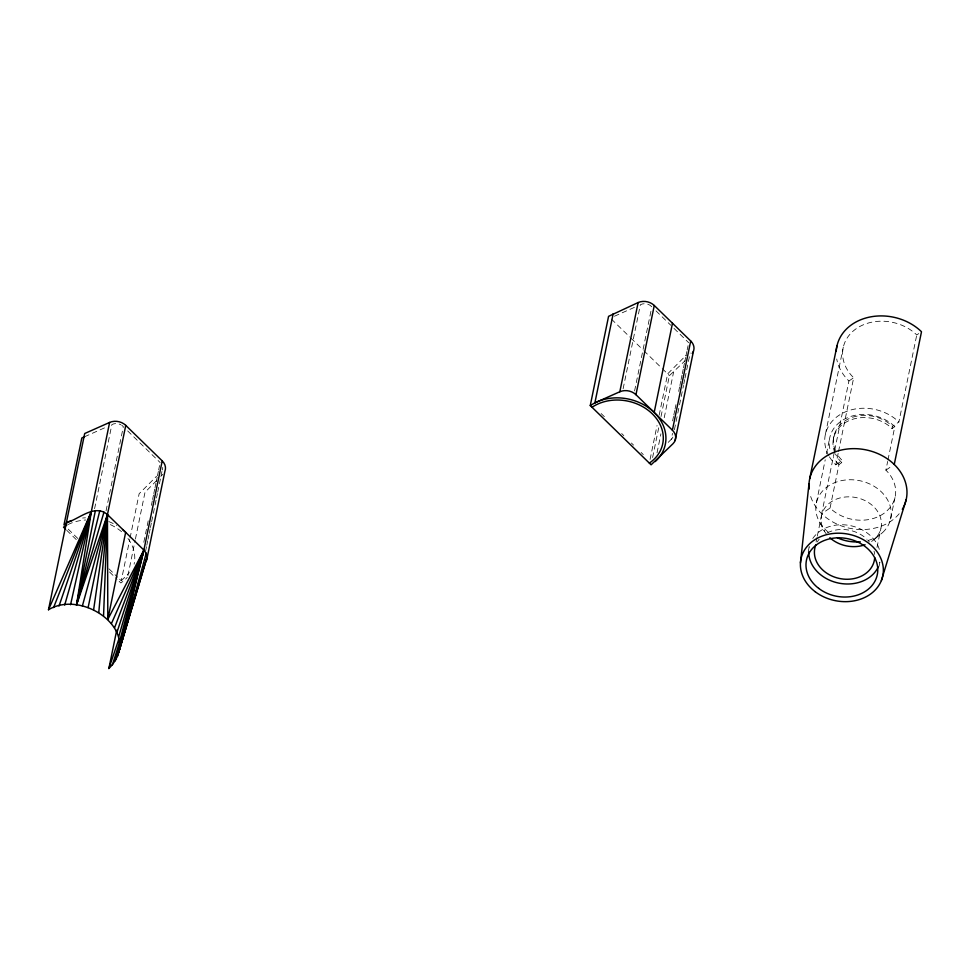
<?xml version="1.0" encoding="UTF-8"?>
<svg xmlns="http://www.w3.org/2000/svg" width="970" height="970" viewBox="0 0 970 970"><rect width="100%" height="100%" fill="white"/><g stroke="black" fill="none" stroke-linecap="round" stroke-linejoin="round"><path stroke-width="0.73" stroke-dasharray="4.85 3.64" d="M94.599 508.692L111.865 424.605A8.281 6.717 11.6 0 1 120.947 424.799M106.069 510.79L123.335 426.703A8.281 6.717 11.6 0 0 121.82 425.357M119.637 579.211L121.262 580.8L129.75 539.49M130.053 538.01L139.134 493.754L156.546 476.246M127.907 575.622L135.109 540.533M135.412 539.065L145.015 492.263L156.582 480.635M143.815 542.23L148.652 518.635M151.381 505.358L152.29 500.932M152.593 499.453L153.502 495.027M153.806 493.548L154.715 489.122M155.018 487.655L155.927 483.23M156.231 481.75L157.14 477.325M157.443 475.846L158.352 471.42M158.656 469.953L159.553 465.527M145.597 551.118L146.506 546.692M146.809 545.213L147.719 540.787M148.022 539.308L148.931 534.882M149.234 533.415L150.132 528.989M150.435 527.51L151.344 523.085M151.647 521.605L156.194 499.477M156.497 498.01L157.407 493.584M157.71 492.105L161.941 471.456M623.116 388.812L640.37 304.725A8.281 6.717 11.6 0 1 651.84 306.823M634.586 390.91L651.234 309.769M650.082 459.428L657.042 425.503M659.163 415.172L667.639 373.874L686.081 355.323M652.604 457.5L658.909 426.788M661.019 416.554L669.421 375.596L685.087 360.755M657.017 452.82L660.922 433.808M664.22 417.718L673.532 372.383M672.622 420.871L673.532 416.445M673.835 414.966L674.744 410.54M675.047 409.073L675.957 404.648M678.685 391.371L679.594 386.945M679.897 385.466L680.807 381.04M681.098 379.561L682.007 375.135M682.31 373.668L683.219 369.243M683.523 367.763L684.432 363.338M684.735 361.858L685.644 357.433M685.948 355.966L686.857 351.54M687.16 350.061L688.069 345.635M668.221 442.368L671.288 439.277L672.501 433.372M674.405 429.746L683.486 385.49M683.789 384.023L684.699 379.597M685.002 378.118L690.155 353.044M825.409 434.293L843.282 347.26M816.388 502.799L825.227 459.768M826.44 453.839L829.786 437.518M808.349 551.057L809.235 546.704A36.157 29.318 11.6 0 0 808.81 549.226M833.497 438.331L833.945 436.148M834.394 451.777L821.675 513.724L830.053 508.037A37.975 30.797 11.6 0 0 886.75 511.105L889.684 508.037A37.975 30.797 11.6 0 0 885.877 470.147L887.671 461.441M834.697 450.31L848.92 380.992A49.361 40.037 11.6 0 1 836.722 359.009M816.097 541.987L817.007 537.538M817.31 536.058L821.578 515.288M829.459 456.858A42.91 34.799 11.6 0 0 835.8 464.812L838.226 453.002M838.529 451.535L853.673 377.766A42.91 34.799 11.6 0 1 856.558 328.466A42.91 34.799 11.6 0 1 916.759 334.953L919.123 333.341M830.053 508.037L838.977 464.521L841.778 462.629L842.227 460.447A34.18 27.718 11.6 0 1 837.171 454.118M834.952 452.82A34.18 27.718 11.6 0 1 849.417 420.459A34.18 27.718 11.6 0 1 892.024 428.522L892.473 426.351L898.887 421.986L916.759 334.953M887.962 459.998L894.813 426.63A37.975 30.797 11.6 0 0 849.635 416.821L845.403 418.628A37.975 30.797 11.6 0 0 830.041 449.631M876.989 547.468L880.954 528.177M879.002 566.395L879.887 562.042A36.157 29.318 11.6 0 1 879.196 564.504M890.605 518.914L895.067 497.149M160.79 476.416L162.887 474.294M121.262 580.8L129.459 572.555M874.285 539.344L882.276 532.857M848.92 380.992L853.673 377.766M835.8 464.812L842.227 460.447M892.024 428.522L894.813 426.63M885.877 470.147L891.866 466.085M84.56 436.742L106.397 427.042M614.434 316.244L634.913 307.15M656.035 310.897L670.803 325.265M611.427 319.118L629.809 337.026M630.888 338.069L642.783 349.661M643.862 350.703L661.152 367.557M662.243 368.612L669.421 375.596M601.121 413.535L604.371 416.688M621.673 433.529L623.831 435.639M631.397 443.011L633.555 445.121M641.134 452.481L643.292 454.59M127.664 430.922L160.159 462.569M68.252 529.159L77.891 538.544M108.931 568.784L117.503 577.126M66.736 530.299L76.363 539.672M109.525 571.973L117.018 579.26M119.152 581.345L120.826 582.97A42.91 34.799 11.6 0 0 127.24 577.38M674.004 328.393L688.676 342.689M819.977 522.757L824.439 531.257M828.198 532.13A37.975 30.797 11.6 0 1 829.386 485.364A37.975 30.797 11.6 0 1 885.61 496.786A37.975 30.797 11.6 0 1 868.538 540.326M826.476 534.179A30.373 24.638 11.6 0 1 833 500.738A30.373 24.638 11.6 0 1 874.455 507.455A30.373 24.638 11.6 0 1 871.545 541.49M817.286 541.927A30.373 24.638 11.6 0 1 819.189 539.211M827.374 532.809A30.373 24.638 11.6 0 1 866.901 539.211M867.762 540.096A30.373 24.638 11.6 0 1 869.35 541.927M874.043 551.13A30.373 24.638 11.6 0 1 874.625 554.379M812.799 538.447A36.157 29.318 11.6 0 1 849.405 525.449A36.157 29.318 11.6 0 1 879.644 550.511M838.977 464.521A37.975 30.797 11.6 0 1 833.375 457.488M835.4 450.65A34.18 27.718 11.6 0 1 849.865 418.276A34.18 27.718 11.6 0 1 892.473 426.351M841.778 462.629A34.18 27.718 11.6 0 1 835.485 453.996M899.19 513.724A49.361 40.037 11.6 0 1 849.235 528.177A49.361 40.037 11.6 0 1 810.059 494.373M828.841 455.791A42.91 34.799 11.6 0 1 843.633 412.662A42.91 34.799 11.6 0 1 898.887 421.986M672.889 437.13A8.463 6.863 11.6 0 1 671.288 439.277M82.571 518.041A45.566 36.957 11.6 0 1 85.481 517.798M108.761 521.581A45.566 36.957 11.6 0 1 116.655 525.437M67.888 524.612A42.91 34.799 11.6 0 1 85.869 519.981M110.35 524.612A42.91 34.799 11.6 0 1 123.711 533.658M127.955 538.495A42.91 34.799 11.6 0 1 134.102 564.176M162.717 467.431A8.463 6.863 11.6 0 1 162.245 469.977"/><path stroke-width="1.45" d="M103.56 615.683L107.452 514.585L125.76 425.381A12.804 10.379 11.6 0 0 109.622 422.435L84.693 433.517L48.5 609.742C83.262 588.632 144.639 632.246 108.858 668.524L116.727 630.173M98.794 612.47L107.452 514.585C94.502 503.478 78.982 519.253 66.384 522.721A45.566 36.957 11.6 0 1 71.453 520.563M800.456 562.964L808.992 483.812M93.617 609.754L107.452 514.585L143.887 550.087L146.24 553.3L147.185 556.901L118.861 651.779L143.887 550.087L162.208 460.871L125.76 425.381M119.528 646.99L143.887 550.087L107.816 619.357L107.452 514.585L76.484 605.062L91.313 511.651L109.622 422.435M103.972 512.136L76.484 605.062L95.387 510.572M107.816 619.357L125.663 532.336A45.566 36.957 11.6 0 0 122.523 529.535M146.603 560.442L164.912 471.226A12.804 10.379 11.6 0 0 162.208 460.871M690.713 340.979L672.404 430.195A12.804 10.379 11.6 0 1 673.083 443.629L651.1 464.812L590.257 405.557L608.566 316.341L638.139 302.543A12.804 10.379 11.6 0 1 654.265 305.489L690.713 340.979A12.804 10.379 11.6 0 1 692.216 353.468M613.198 313.625L594.889 402.841L590.257 405.557M655.223 461.587A45.566 36.957 11.6 0 0 654.18 412.456A45.566 36.957 11.6 0 0 594.889 402.841L619.818 391.759L638.139 302.543M672.404 430.195L635.956 394.705L654.265 305.489M654.18 412.456L672.489 323.24M675.108 440.562L693.429 351.346M809.72 478.622L836.964 345.89M894.255 464.472L921.5 331.74A49.361 40.037 11.6 0 0 868.647 317.287A49.361 40.037 11.6 0 0 836.249 351.079M88.112 607.584L107.452 514.585L82.365 606.02M70.555 604.746L91.313 511.651L48.5 609.742M76.484 605.062L99.789 510.741M119.419 642.104L143.887 550.087L111.501 623.431M147.185 556.901L118.861 651.779L146.24 553.3M64.699 605.062L91.313 511.651L53.58 607.584M118.546 637.229L143.887 550.087L114.557 627.808M118.861 651.779L129.822 614.155M130.659 611.258L139.51 580.872M117.418 656.411L132.696 604.152M133.545 601.255L139.486 580.933M115.248 660.788L120.001 645.05M133.363 600.709L134.66 596.417M881.39 580.533L906.21 499.562M112.387 664.85L119.637 642.019M116.921 632.44L143.887 550.087M108.858 668.524L118.995 638.733M59.012 606.02L91.313 511.651M84.56 436.742L81.832 437.955L63.971 524.988L66.7 523.776M65.657 529.256L63.523 527.171A42.91 34.799 11.6 0 1 66.748 525.207M865.082 544.74A30.373 24.638 11.6 0 1 829.835 537.732M860.293 541.83A37.975 30.797 11.6 0 1 837.413 537.804M874.697 557.629A30.373 24.638 11.6 0 1 839.195 578.423A30.373 24.638 11.6 0 1 815.831 544.849M878.25 566.892A36.157 29.318 11.6 0 1 838.177 582.994A36.157 29.318 11.6 0 1 808.665 551.784M809.113 489.098A49.361 40.037 11.6 0 1 866.695 450.019A49.361 40.037 11.6 0 1 902.306 509.323M619.818 391.759A12.804 10.379 11.6 0 1 635.956 394.705M592.027 407.279A42.91 34.799 11.6 0 1 652.228 413.778A42.91 34.799 11.6 0 1 649.33 463.09M818.692 588.378A36.157 29.318 11.6 0 0 877.207 575.101A36.157 29.318 11.6 0 0 829.75 538.811A36.157 29.318 11.6 0 0 818.692 588.378M815.079 591.639A41.771 33.877 11.6 0 0 882.7 576.289A41.771 33.877 11.6 0 0 827.871 534.361A41.771 33.877 11.6 0 0 815.079 591.639"/></g></svg>
